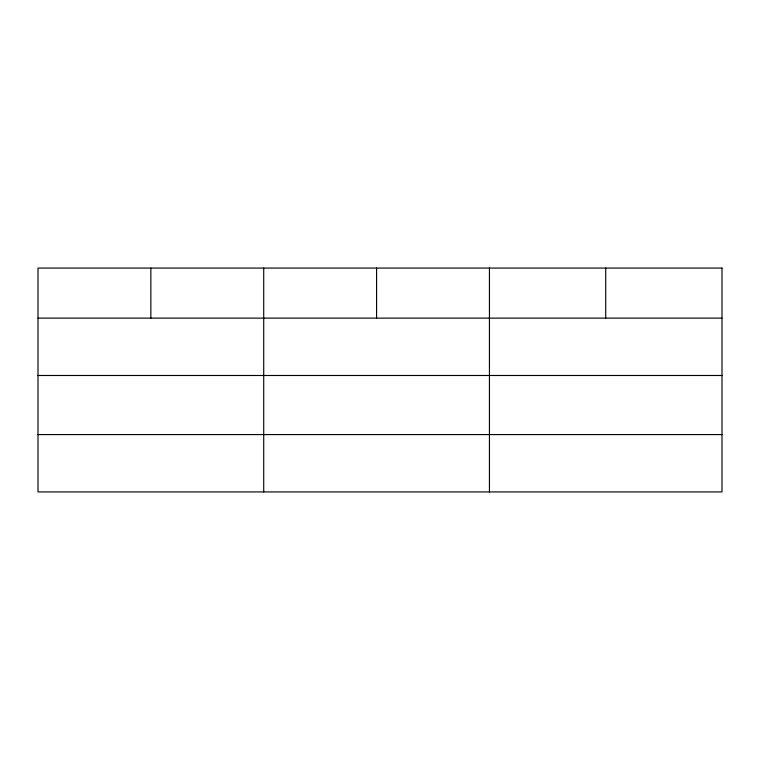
<?xml version="1.0" encoding="UTF-8"?>
<svg xmlns="http://www.w3.org/2000/svg" width="760" height="760" viewBox="0 0 760 760"><rect width="100%" height="100%" fill="white"/><g stroke="black" fill="none" stroke-linecap="round" stroke-linejoin="round"><path stroke-width="1.14" d="M38 318.126L722 318.126M38 375.487L722 375.487M38 434.577L722 434.577M605.72 268.071L605.72 318.126M489.44 268.071L489.44 491.929M376.58 268.071L376.58 318.126M263.72 268.071L263.72 491.929M150.86 268.071L150.86 318.126M722 268.071L38 268.071L38 491.929L722 491.929L722 268.071"/></g></svg>
